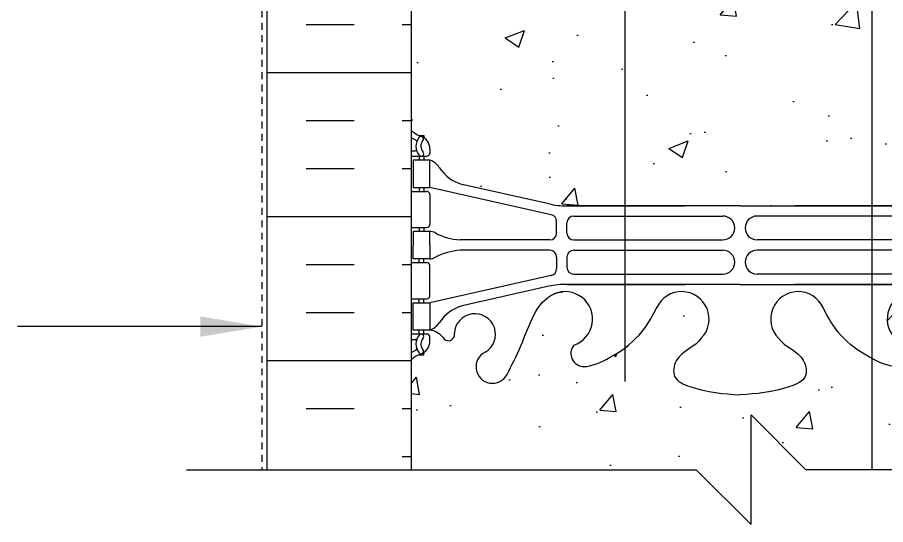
# Model space of a CAD drawing. Header units: inches. Extents: x 170.2 to 228.3, y 104.8 to 175.9.
# Drawn here: x 183.98 to 199.82, y 128.9 to 138.15 of the extents above; entities that cross this region are included whole.
import ezdxf

# ---------------------------------------------------------------- set-up
doc = ezdxf.new("R2010")
doc.units = ezdxf.units.IN
doc.header["$LTSCALE"] = 0.5
doc.header["$MEASUREMENT"] = 0
doc.linetypes.add('DASHED2', pattern=[0.375, 0.25, -0.125])
for name, color, linetype in [('HATCH', 12, 'Continuous'), ('line25', 2, 'Continuous'), ('LINE3', 3, 'Continuous'), ('LINE50', 5, 'Continuous'), ('LINE9', 9, 'Continuous'), ('TEXT', 4, 'Continuous'), ('Web_Edge', 9, 'Continuous')]:
    doc.layers.add(name, color=color, linetype=linetype)
doc.styles.add('DIM', font='romans.shx', dxfattribs={"width": 0.7})
doc.dimstyles.new('ext_12', dxfattribs={"dimscale": 12, "dimtxt": 0.075, "dimasz": 0.09375, "dimexe": 0.09375, "dimexo": 0.0625, "dimgap": 0.0625, "dimtad": 1, "dimdec": 1, "dimzin": 2, "dimdsep": 46, "dimlunit": 4, "dimtxsty": 'DIM', "dimcen": 0.09, "dimdle": 0.09375, "dimclrt": 4, "dimadec": 0, "dimazin": 0, "dimtfac": 1, "dimtdec": 1, "dimtmove": 2, "dimatfit": 3, "dimfxl": 1, "dimfrac": 2, "dimtolj": 1, "dimtzin": 0, "dimarcsym": 0})
pattern_1 = [(49.99999999999999, (0, 0), (3.586300913003767, -0.3137606749129755), [0.375, -4.125]), (355, (0, 0), (-0.693756668065, 3.760960668500059), [0.3, -3.3]), (100.45144446, (0.298858405, -0.02614672), (2.89254423363556, 3.447199954843147), [0.3187009599999999, -3.505710559999999]), (46.18420000000001, (0, 1), (5.336206653357862, -0.8275964039653827), [0.5625, -6.1875]), (96.63563549, (0.444683725, 0.931033465), (4.673309728371142, 4.870593003872752), [0.47805171, -5.258568799999999]), (351.1841639899999, (0, 1), (4.673309725273866, 4.870593001349951), [0.45, -4.950000005]), (21, (0.5, 0.75), (2.984535260592308, -2.013094453326694), [0.375, -4.125]), (326.0000000000001, (0.5, 0.75), (1.216576659607909, 3.625750225234265), [0.3, -3.3]), (71.45144474, (0.74871127, 0.58224213), (4.201111883649856, 1.612655764031769), [0.31870095, -3.50571056]), (37.50000000000001, (0, 0), (0.06079927658645334, 1.664469269156557), [0, -3.26, 0, -3.35, 0, -3.3125]), (7.499999999999999, (0, 0), (1.315347687210743, 1.972058559411801), [0, -1.91, 0, -3.185, 0, -1.2625]), (327.5, (-1.115, 0), (2.669112180862045, -0.1127743586718988), [0, -1.25, 0, -3.9, 0, -5.175]), (317.5, (-1.615, 0), (2.915930846711931, 0.5005249116615886), [0, -1.625, 0, -2.59, 0, -3.675])]

# ---------------------------------------------------------------- blocks, each defined once
blk = doc.blocks.new('12-inch Hinge Pin Web')
at = {"layer": 'Web_Edge'}
for p, q in [((349.9694361821341, 208.9047742331155), (350.0594361821347, 208.9047742331224)), ((350.0594361821347, 208.9047742331224), (350.0594361821374, 208.8630481731983)), ((361.6774301884137, 208.9047742331155), (361.5874301884131, 208.9047742331224)), ((361.5874301884131, 208.9047742331224), (361.5874301884103, 208.8630481731983)), ((349.8234331852743, 208.6259250214153), (349.9013117185429, 208.6259250214154)), ((350.1694361821535, 208.6559250214344), (350.1694361821571, 208.5884250214182)), ((361.4774301883943, 208.6559250214344), (361.4774301883907, 208.5884250214182)), ((361.8234331852735, 208.6259250214153), (361.7455546520048, 208.6259250214154)), ((349.8234331852743, 208.5259250214154), (350.1069361821571, 208.5259250214153)), ((349.9694361821341, 208.5259250214153), (349.9694361821341, 208.4559250214153)), ((350.0594361821592, 208.5259250214153), (350.0594361821638, 208.4559250214153)), ((361.8234331852735, 208.5259250214154), (361.5399301883907, 208.5259250214153)), ((361.5874301883885, 208.5259250214153), (361.587430188384, 208.4559250214153)), ((361.6774301884137, 208.5259250214153), (361.6774301884137, 208.4559250214153)), ((352.338645858011, 207.6575757747597), (350.7578502820244, 208.0105349874595)), ((359.3082205125368, 207.6575757747597), (360.8890160885232, 208.0105349874595)), ((349.8234331852743, 207.8859250214153), (350.1069361821571, 207.8859250214154)), ((349.9694361821341, 207.9559250214153), (349.9694361821341, 207.8859250214154)), ((350.0594361821974, 207.9559250214153), (350.059436182202, 207.8859250214154)), ((352.3819994735797, 207.4592951719615), (350.1644361821493, 207.9559250214153)), ((350.1694361821571, 207.8234250214154), (350.1694361821571, 207.2884250214154)), ((359.264866896968, 207.4592951719615), (361.4824301883985, 207.9559250214153)), ((361.4774301883907, 207.8234250214154), (361.4774301883907, 207.2884250214154)), ((361.8234331852735, 207.8859250214153), (361.5399301883907, 207.8859250214154)), ((361.5874301883503, 207.9559250214153), (361.5874301883458, 207.8859250214154)), ((361.6774301884137, 207.9559250214153), (361.6774301884137, 207.8859250214154)), ((352.6655163166163, 207.621527858433), (354.8234372991567, 207.6215278584329)), ((355.8234331852739, 207.6215278584329), (352.6655163166163, 207.6215278584328)), ((355.8234331852739, 207.6215278584329), (358.9813500539315, 207.6215278584328)), ((358.9813500539315, 207.621527858433), (356.823429071391, 207.6215278584329)), ((352.479682025825, 207.1250288084329), (352.4796820258254, 207.3373166613615)), ((352.7921819358246, 207.4348943433814), (355.5114630133079, 207.4348943433815)), ((358.8546844347232, 207.4348943433814), (356.1354033572399, 207.4348943433815)), ((359.1671843447228, 207.1250288084329), (359.1671843447223, 207.3373166613615)), ((349.8234331852743, 207.2259250214153), (350.1069361821571, 207.2259250214154)), ((349.9694361821337, 207.2259250214155), (349.9694361821337, 207.1559250214155)), ((350.0594361822447, 207.2259250214154), (350.0594361822493, 207.1559250214155)), ((352.6671819358237, 207.1258960433812), (352.6671819358246, 207.3098943433814)), ((358.979684434724, 207.1258960433812), (358.9796844347231, 207.3098943433814)), ((361.8234331852735, 207.2259250214153), (361.5399301883907, 207.2259250214154)), ((361.587430188303, 207.2259250214154), (361.5874301882985, 207.1559250214155)), ((361.6774301884141, 207.2259250214155), (361.6774301884141, 207.1559250214155)), ((352.354682025825, 207.0000288084329), (350.717160282026, 207.0000288084329)), ((352.7921819358237, 207.0008960433815), (355.5114630133079, 207.0008960433816)), ((358.854684434724, 207.0008960433815), (356.1354033572399, 207.0008960433816)), ((359.2921843447227, 207.0000288084329), (360.9297060885217, 207.0000288084329)), ((352.354682025825, 206.8118212343981), (350.717160282026, 206.8118212343981)), ((352.7921819358237, 206.8109539994495), (355.5114630133079, 206.8109539994494)), ((358.854684434724, 206.8109539994495), (356.1354033572399, 206.8109539994494)), ((359.2921843447227, 206.8118212343981), (360.9297060885217, 206.8118212343981)), ((349.8234331852743, 206.5859250214156), (350.1069361821571, 206.5859250214155)), ((349.9694361821337, 206.5859250214154), (349.9694361821337, 206.6559250214155)), ((350.0594361822447, 206.5859250214155), (350.0594361822493, 206.6559250214155)), ((352.479682025825, 206.6868212343981), (352.4796820258254, 206.4745333814694)), ((352.6671819358237, 206.6859539994497), (352.6671819358246, 206.5019556994496)), ((358.979684434724, 206.6859539994497), (358.9796844347231, 206.5019556994496)), ((359.1671843447228, 206.6868212343981), (359.1671843447223, 206.4745333814694)), ((361.8234331852735, 206.5859250214156), (361.5399301883907, 206.5859250214155)), ((361.587430188303, 206.5859250214155), (361.5874301882985, 206.6559250214155)), ((361.6774301884141, 206.5859250214154), (361.6774301884141, 206.6559250214155)), ((350.1694361821571, 205.9884250214155), (350.1694361821571, 206.5234250214155)), ((361.4774301883907, 205.9884250214155), (361.4774301883907, 206.5234250214155)), ((352.3819994735797, 206.3525548708694), (350.1644361821493, 205.8559250214156)), ((352.7921819358246, 206.3769556994495), (355.5114630133079, 206.3769556994494)), ((358.8546844347232, 206.3769556994495), (356.1354033572399, 206.3769556994494)), ((359.264866896968, 206.3525548708694), (361.4824301883985, 205.8559250214156)), ((352.338645858011, 206.1542742680712), (350.7578502820244, 205.8013150553714)), ((352.6655163166163, 206.190322184398), (354.8234372991567, 206.190322184398)), ((355.8234331852739, 206.190322184398), (352.6655163166163, 206.1903221843981)), ((355.8234331852739, 206.190322184398), (358.9813500539315, 206.1903221843981)), ((358.9813500539315, 206.190322184398), (356.823429071391, 206.190322184398)), ((359.3082205125368, 206.1542742680712), (360.8890160885232, 205.8013150553714)), ((349.8234331852743, 205.9259250214156), (350.1069361821571, 205.9259250214155)), ((349.9694361821341, 205.8559250214156), (349.9694361821341, 205.9259250214156)), ((350.0594361821974, 205.8559250214156), (350.059436182202, 205.9259250214155)), ((361.8234331852735, 205.9259250214156), (361.5399301883907, 205.9259250214155)), ((361.5874301883503, 205.8559250214156), (361.5874301883458, 205.9259250214155)), ((361.6774301884137, 205.8559250214156), (361.6774301884137, 205.9259250214156)), ((349.8234331852743, 205.2859250214156), (350.1069361821571, 205.2859250214156)), ((349.9694361821341, 205.2859250214157), (349.9694361821341, 205.3559250214156)), ((350.0594361821592, 205.2859250214157), (350.0594361821638, 205.3559250214156)), ((361.8234331852735, 205.2859250214156), (361.5399301883907, 205.2859250214156)), ((361.5874301883885, 205.2859250214157), (361.587430188384, 205.3559250214156)), ((361.6774301884137, 205.2859250214157), (361.6774301884137, 205.3559250214156)), ((349.8234331852743, 205.1859250214157), (349.9013117185429, 205.1859250214156)), ((350.1694361821535, 205.1559250213966), (350.1694361821571, 205.2234250214128)), ((361.4774301883943, 205.1559250213966), (361.4774301883907, 205.2234250214128)), ((361.8234331852735, 205.1859250214157), (361.7455546520048, 205.1859250214156)), ((349.9694361821341, 204.9070758097155), (350.0594361821347, 204.9070758097086)), ((350.0594361821347, 204.9070758097086), (350.0594361821374, 204.9488018696327)), ((361.5874301884131, 204.9070758097086), (361.5874301884103, 204.9488018696327)), ((361.6774301884137, 204.9070758097155), (361.5874301884131, 204.9070758097086)), ((349.9694361821341, 199.0970960414253), (350.0594361821347, 199.0970960414322)), ((350.0594361821347, 199.0970960414322), (350.0594361821374, 199.0553699815081)), ((361.6774301884137, 199.0970960414253), (361.5874301884131, 199.0970960414322)), ((361.5874301884131, 199.0970960414322), (361.5874301884103, 199.0553699815081)), ((349.8234331852743, 198.8182468297251), (349.9013117185429, 198.8182468297252)), ((350.1694361821535, 198.8482468297442), (350.1694361821571, 198.780746829728)), ((361.4774301883943, 198.8482468297442), (361.4774301883907, 198.780746829728)), ((361.8234331852735, 198.8182468297251), (361.7455546520048, 198.8182468297252)), ((349.8234331852743, 198.7182468297252), (350.1069361821571, 198.7182468297251)), ((349.9694361821341, 198.7182468297251), (349.9694361821341, 198.6482468297252)), ((350.0594361821592, 198.7182468297251), (350.0594361821638, 198.6482468297252)), ((361.8234331852735, 198.7182468297252), (361.5399301883907, 198.7182468297251)), ((361.5874301883885, 198.7182468297251), (361.587430188384, 198.6482468297252)), ((361.6774301884137, 198.7182468297251), (361.6774301884137, 198.6482468297252)), ((349.9694361821341, 198.1482468297251), (349.9694361821341, 198.0782468297252)), ((350.0594361821974, 198.1482468297251), (350.059436182202, 198.0782468297253)), ((352.3819994735797, 197.6516169802713), (350.1644361821493, 198.1482468297251)), ((352.338645858011, 197.8498975830695), (350.7578502820244, 198.2028567957694)), ((359.264866896968, 197.6516169802713), (361.4824301883985, 198.1482468297251)), ((359.3082205125368, 197.8498975830695), (360.8890160885232, 198.2028567957694)), ((361.5874301883503, 198.1482468297251), (361.5874301883458, 198.0782468297253)), ((361.6774301884137, 198.1482468297251), (361.6774301884137, 198.0782468297252)), ((349.8234331852743, 198.0782468297251), (350.1069361821571, 198.0782468297253)), ((350.1694361821571, 198.0157468297253), (350.1694361821571, 197.4807468297252)), ((361.4774301883907, 198.0157468297253), (361.4774301883907, 197.4807468297252)), ((361.8234331852735, 198.0782468297251), (361.5399301883907, 198.0782468297253)), ((352.6655163166163, 197.8138496667428), (354.8234372991567, 197.8138496667428)), ((355.8234331852739, 197.8138496667428), (352.6655163166163, 197.8138496667426)), ((355.8234331852739, 197.8138496667428), (358.9813500539315, 197.8138496667426)), ((358.9813500539315, 197.8138496667428), (356.823429071391, 197.8138496667428)), ((352.479682025825, 197.3173506167427), (352.4796820258254, 197.5296384696714)), ((352.7921819358246, 197.6272161516912), (355.5114630133079, 197.6272161516913)), ((358.8546844347232, 197.6272161516912), (356.1354033572399, 197.6272161516913)), ((359.1671843447228, 197.3173506167427), (359.1671843447223, 197.5296384696714)), ((349.8234331852743, 197.4182468297252), (350.1069361821571, 197.4182468297252)), ((349.9694361821337, 197.4182468297253), (349.9694361821337, 197.3482468297253)), ((350.0594361822447, 197.4182468297252), (350.0594361822493, 197.3482468297253)), ((352.6671819358237, 197.3182178516911), (352.6671819358246, 197.5022161516912)), ((358.979684434724, 197.3182178516911), (358.9796844347231, 197.5022161516912)), ((361.8234331852735, 197.4182468297252), (361.5399301883907, 197.4182468297252)), ((361.587430188303, 197.4182468297252), (361.5874301882985, 197.3482468297253)), ((361.6774301884141, 197.4182468297253), (361.6774301884141, 197.3482468297253)), ((352.354682025825, 197.1923506167427), (350.717160282026, 197.1923506167427)), ((352.7921819358237, 197.1932178516913), (355.5114630133079, 197.1932178516914)), ((358.854684434724, 197.1932178516913), (356.1354033572399, 197.1932178516914)), ((359.2921843447227, 197.1923506167427), (360.9297060885217, 197.1923506167427)), ((352.354682025825, 197.0041430427079), (350.717160282026, 197.0041430427079)), ((352.479682025825, 196.8791430427079), (352.4796820258254, 196.6668551897792)), ((352.6671819358237, 196.8782758077595), (352.6671819358246, 196.6942775077594)), ((352.7921819358237, 197.0032758077593), (355.5114630133079, 197.0032758077592)), ((358.854684434724, 197.0032758077593), (356.1354033572399, 197.0032758077592)), ((358.979684434724, 196.8782758077595), (358.9796844347231, 196.6942775077594)), ((359.1671843447228, 196.8791430427079), (359.1671843447223, 196.6668551897792)), ((359.2921843447227, 197.0041430427079), (360.9297060885217, 197.0041430427079)), ((349.8234331852743, 196.7782468297254), (350.1069361821571, 196.7782468297254)), ((349.9694361821337, 196.7782468297253), (349.9694361821337, 196.8482468297253)), ((350.0594361822447, 196.7782468297254), (350.0594361822493, 196.8482468297253)), ((361.8234331852735, 196.7782468297254), (361.5399301883907, 196.7782468297254)), ((361.587430188303, 196.7782468297254), (361.5874301882985, 196.8482468297253)), ((361.6774301884141, 196.7782468297253), (361.6774301884141, 196.8482468297253)), ((350.1694361821571, 196.1807468297253), (350.1694361821571, 196.7157468297254)), ((352.7921819358246, 196.5692775077594), (355.5114630133079, 196.5692775077592)), ((358.8546844347232, 196.5692775077594), (356.1354033572399, 196.5692775077592)), ((361.4774301883907, 196.1807468297253), (361.4774301883907, 196.7157468297254)), ((352.3819994735797, 196.5448766791793), (350.1644361821493, 196.0482468297255)), ((359.264866896968, 196.5448766791793), (361.4824301883985, 196.0482468297255)), ((352.338645858011, 196.3465960763811), (350.7578502820244, 195.9936368636812)), ((352.6655163166163, 196.3826439927078), (354.8234372991567, 196.3826439927078)), ((355.8234331852739, 196.3826439927079), (352.6655163166163, 196.3826439927079)), ((355.8234331852739, 196.3826439927079), (358.9813500539315, 196.3826439927079)), ((358.9813500539315, 196.3826439927078), (356.823429071391, 196.3826439927078)), ((359.3082205125368, 196.3465960763811), (360.8890160885232, 195.9936368636812)), ((349.8234331852743, 196.1182468297255), (350.1069361821571, 196.1182468297253)), ((349.9694361821341, 196.0482468297255), (349.9694361821341, 196.1182468297254)), ((350.0594361821974, 196.0482468297255), (350.059436182202, 196.1182468297253)), ((361.8234331852735, 196.1182468297255), (361.5399301883907, 196.1182468297253)), ((361.5874301883503, 196.0482468297255), (361.5874301883458, 196.1182468297253)), ((361.6774301884137, 196.0482468297255), (361.6774301884137, 196.1182468297254)), ((349.8234331852743, 195.4782468297254), (350.1069361821571, 195.4782468297255)), ((349.9694361821341, 195.4782468297255), (349.9694361821341, 195.5482468297255)), ((350.0594361821592, 195.4782468297255), (350.0594361821638, 195.5482468297255)), ((361.8234331852735, 195.4782468297254), (361.5399301883907, 195.4782468297255)), ((361.5874301883885, 195.4782468297255), (361.587430188384, 195.5482468297255)), ((361.6774301884137, 195.4782468297255), (361.6774301884137, 195.5482468297255)), ((349.8234331852743, 195.3782468297255), (349.9013117185429, 195.3782468297254)), ((350.1694361821535, 195.3482468297064), (350.1694361821571, 195.4157468297226)), ((361.4774301883943, 195.3482468297064), (361.4774301883907, 195.4157468297226)), ((361.8234331852735, 195.3782468297255), (361.7455546520048, 195.3782468297254)), ((350.0594361821347, 195.0993976180184), (350.0594361821374, 195.1411236779425)), ((361.5874301884131, 195.0993976180184), (361.5874301884103, 195.1411236779425)), ((349.9694361821341, 195.0993976180253), (350.0594361821347, 195.0993976180184)), ((361.6774301884137, 195.0993976180253), (361.5874301884131, 195.0993976180184))]:
    blk.add_line(p, q, dxfattribs=at)
for points in [[(349.8644361821491, 207.9559250214153), (350.1644361821493, 207.9559250214153), (350.1644361821493, 208.4559250214153), (349.8644361821491, 208.4559250214153)], [(361.7824301883987, 207.9559250214153), (361.4824301883985, 207.9559250214153), (361.4824301883985, 208.4559250214153), (361.7824301883987, 208.4559250214153)], [(349.8644361821491, 205.8559250214156), (350.1644361821493, 205.8559250214156), (350.1644361821493, 205.3559250214156), (349.8644361821491, 205.3559250214156)], [(361.7824301883987, 205.8559250214156), (361.4824301883985, 205.8559250214156), (361.4824301883985, 205.3559250214156), (361.7824301883987, 205.3559250214156)], [(349.8644361821491, 198.1482468297251), (350.1644361821493, 198.1482468297251), (350.1644361821493, 198.6482468297252), (349.8644361821491, 198.6482468297252)], [(361.7824301883987, 198.1482468297251), (361.4824301883985, 198.1482468297251), (361.4824301883985, 198.6482468297252), (361.7824301883987, 198.6482468297252)], [(349.8644361821491, 196.0482468297255), (350.1644361821493, 196.0482468297255), (350.1644361821493, 195.5482468297255), (349.8644361821491, 195.5482468297255)], [(361.7824301883987, 196.0482468297255), (361.4824301883985, 196.0482468297255), (361.4824301883985, 195.5482468297255), (361.7824301883987, 195.5482468297255)]]:
    blk.add_lwpolyline(points, close=True, dxfattribs=at)
for points in [[(350.1644361822343, 206.9059250214155), (350.1644361822343, 207.1559250214155), (349.8644361822341, 207.1559250214155), (349.8644361822341, 206.9059250214155)], [(361.4824301883134, 206.9059250214155), (361.4824301883134, 207.1559250214155), (361.7824301883136, 207.1559250214155), (361.7824301883136, 206.9059250214155)], [(350.1644361822343, 206.9059250214155), (350.1644361822343, 206.6559250214155), (349.8644361822341, 206.6559250214155), (349.8644361822341, 206.9059250214155)], [(361.4824301883134, 206.9059250214155), (361.4824301883134, 206.6559250214155), (361.7824301883136, 206.6559250214155), (361.7824301883136, 206.9059250214155)], [(350.1644361822343, 197.0982468297253), (350.1644361822343, 197.3482468297253), (349.8644361822341, 197.3482468297253), (349.8644361822341, 197.0982468297253)], [(361.4824301883134, 197.0982468297253), (361.4824301883134, 197.3482468297253), (361.7824301883136, 197.3482468297253), (361.7824301883136, 197.0982468297253)], [(350.1644361822343, 197.0982468297253), (350.1644361822343, 196.8482468297253), (349.8644361822341, 196.8482468297253), (349.8644361822341, 197.0982468297253)], [(361.4824301883134, 197.0982468297253), (361.4824301883134, 196.8482468297253), (361.7824301883136, 196.8482468297253), (361.7824301883136, 197.0982468297253)]]:
    blk.add_lwpolyline(points, dxfattribs=at)
for centre, radius, start, end in [((351.3094400525123, 209.1260630953563), 0.2998437988832181, 27.59696858362342, 243.9425150273493), ((360.3374263180354, 209.1260630953563), 0.2998437988832181, 296.0574849726507, 152.4030314163766), ((352.9822662834, 208.8790913574379), 0.2420270174843613, 89.9999999896431, 218.2327083470572), ((358.6646000871478, 208.8790913574379), 0.2420270174843613, 321.7672916529428, 90.00000001035363), ((350.1694361821635, 209.3630318025983), 0.5000000000000028, 226.2108888296283, 250.5287793647056), ((361.4774301883843, 209.3630318025983), 0.5000000000000028, 289.4712206352943, 313.7891111703717), ((350.1694361821635, 209.3630318025983), 0.6000000000000033, 234.7832160478503, 245.0747707145221), ((350.1631435906085, 208.7104844277484), 0.2500000000000014, 140.1145119962633, 222.460867842786), ((349.9073539716043, 208.8000141938874), 0.02103171283708733, 343.4640040446198, 63.99572765968883), ((350.0053772195535, 208.8413811210873), 0.04500919725254076, 321.448000645991, 139.1878992020194), ((349.9194361821534, 208.6559250214153), 0.2500000000000014, 4.354459247735523e-09, 70.52877936470564), ((350.1631435906085, 208.7104844277484), 0.1600000000000009, 140.0000771989553, 222.4608678427525), ((350.9894765010408, 208.5323721380936), 0.375, 182.9237073151141, 59.86752902129767), ((360.6573898695069, 208.5323721380936), 0.375, 120.1324709787023, 357.0762926848859), ((361.7274301883943, 208.6559250214153), 0.2500000000000014, 109.4712206352944, 179.9999999956455), ((361.6414891509942, 208.8413811210873), 0.04500919725254076, 40.81210079798057, 218.5519993540077), ((361.4837227799392, 208.7104844277484), 0.1600000000000009, 317.5391321572474, 39.99992280104471), ((361.4837227799392, 208.7104844277484), 0.2500000000000014, 317.539132157214, 39.88548800373672), ((361.7395123989434, 208.8000141938874), 0.02103171283708733, 116.0042723403112, 196.5359959553802), ((361.4774301883843, 209.3630318025983), 0.6000000000000033, 294.9252292854779, 305.2167839521497), ((349.9015157143664, 208.6455074806217), 0.01958352171754361, 269.4031558122793, 15.49009993731419), ((350.0119071811375, 208.5720916950984), 0.04500000000006074, 222.4608678430222, 42.46086784271794), ((350.5041269260615, 208.5371772498061), 0.1133920476497537, 347.8155723050995, 154.0569440551665), ((352.6359331852739, 208.2543425066669), 0.5, 246.2138665123311, 71.79366548998959), ((354.7609331852739, 208.2543425066669), 0.5, 204.8189889385629, 44.1875067117519), ((356.8859331852739, 208.2543425066669), 0.5, 135.8124932882481, 335.1810110614371), ((359.0109331852739, 208.2543425066669), 0.5, 108.2063345100104, 293.7861334876688), ((361.1427394444863, 208.5371772498061), 0.1133920476497537, 25.94305594483352, 192.1844276949005), ((361.6349591894103, 208.5720916950984), 0.04500000000006074, 137.5391321572821, 317.5391321569778), ((361.7453506561813, 208.6455074806217), 0.01958352171754361, 164.5099000626858, 270.5968441877207), ((350.1069361821571, 208.5884250214153), 0.06250000000000035, 270, 2.600625063064185e-09), ((350.1269005000798, 208.8054763707479), 0.3515609097277899, 276.1290753697008, 321.5331406383227), ((350.0420275309913, 208.113321158895), 0.3638149041640676, 34.97751374817803, 70.33874127344988), ((361.5199658704679, 208.8054763707479), 0.3515609097277899, 218.4668593616773, 263.8709246302991), ((361.6048388395564, 208.113321158895), 0.3638149041640676, 109.6612587265501, 145.022486251822), ((361.5399301883907, 208.5884250214153), 0.06250000000000035, 179.9999999973994, 270), ((350.9651464263094, 208.7245512102296), 0.7434990637615112, 212.7919165278134, 253.8107114575008), ((360.6817199442382, 208.7245512102296), 0.7434990637615112, 286.1892885424992, 327.2080834721866), ((350.1069361821571, 207.8234250214154), 0.06250000000000035, 0, 90.00000000003257), ((361.5399301883907, 207.8234250214154), 0.06250000000000035, 89.99999999996743, 180), ((352.6655163166163, 209.121527858433), 1.500000000000008, 257.4134795292165, 270), ((358.9813500539315, 209.121527858433), 1.500000000000008, 270, 282.5865204707835), ((352.3546820258255, 207.3373166613615), 0.1250000000000007, 0, 77.37672990339644), ((352.7921819358246, 207.3098943433814), 0.1250000000000007, 90, 180), ((355.5114630133079, 207.2178951933815), 0.2169991499999651, 270, 90), ((356.1354033572399, 207.2178951933815), 0.2169991499999651, 90, 270), ((358.8546844347232, 207.3098943433814), 0.1250000000000007, 0, 90), ((359.2921843447223, 207.3373166613615), 0.1250000000000007, 102.6232700966035, 180), ((350.1069361821571, 207.2884250214154), 0.06250000000000035, 270.0000000000326, 0), ((361.5399301883907, 207.2884250214154), 0.06250000000000035, 180, 269.9999999999674), ((350.1603134271474, 206.937241362026), 0.2187225182587982, 60.49374658855598, 88.9199536550519), ((350.8059111016484, 208.1668798243626), 1.170221347164704, 242.6365481780669, 265.6504512437277), ((352.354682025825, 207.1250288084329), 0.1250000000000007, 270, 0), ((352.7921819358237, 207.1258960433815), 0.1250000000000007, 180.0000000001124, 270), ((358.854684434724, 207.1258960433815), 0.1250000000000007, 270, 359.9999999998876), ((359.2921843447227, 207.1250288084329), 0.1250000000000007, 180, 270), ((360.8409552688993, 208.1668798243626), 1.170221347164704, 274.3495487562723, 297.3634518219331), ((361.4865529434003, 206.937241362026), 0.2187225182587982, 91.0800463449481, 119.506253411444), ((350.8059111016484, 205.6449702184683), 1.170221347164704, 94.34954875627228, 117.3634518219331), ((352.354682025825, 206.6868212343981), 0.1250000000000007, 0, 90), ((352.7921819358237, 206.6859539994495), 0.1250000000000007, 90, 179.9999999998876), ((355.5114630133079, 206.5939548494495), 0.2169991499999651, 270, 90), ((356.1354033572399, 206.5939548494495), 0.2169991499999651, 90, 270), ((358.854684434724, 206.6859539994495), 0.1250000000000007, 1.123626357867431e-10, 90), ((359.2921843447227, 206.6868212343981), 0.1250000000000007, 90, 180), ((360.8409552688993, 205.6449702184683), 1.170221347164704, 62.63654817806689, 85.65045124372773), ((350.1069361821571, 206.5234250214155), 0.06250000000000035, 0, 89.99999999996743), ((350.1603134271474, 206.8746086808049), 0.2187225182587982, 271.0800463449481, 299.506253411444), ((361.4865529434003, 206.8746086808049), 0.2187225182587982, 240.493746588556, 268.9199536550519), ((361.5399301883907, 206.5234250214155), 0.06250000000000035, 90.00000000003257, 180), ((352.3546820258255, 206.4745333814694), 0.1250000000000007, 282.6232700966036, 0), ((352.7921819358246, 206.5019556994496), 0.1250000000000007, 180, 270), ((358.8546844347232, 206.5019556994496), 0.1250000000000007, 270, 0), ((359.2921843447223, 206.4745333814694), 0.1250000000000007, 180, 257.3767299033964), ((352.6655163166163, 204.690322184398), 1.500000000000008, 90, 102.5865204707867), ((358.9813500539315, 204.690322184398), 1.500000000000008, 77.41347952921328, 90), ((350.1069361821571, 205.9884250214155), 0.06250000000000035, 269.9999999999674, 0), ((361.5399301883907, 205.9884250214155), 0.06250000000000035, 180, 270.0000000000326), ((350.9651464263094, 205.0872988326014), 0.7434990637615112, 106.1892885424993, 147.2080834721866), ((360.6817199442382, 205.0872988326014), 0.7434990637615112, 32.79191652781341, 73.81071145750072), ((350.0420275309913, 205.6985288839359), 0.3638149041640676, 289.6612587265435, 325.022486251822), ((361.6048388395564, 205.6985288839359), 0.3638149041640676, 214.977513748178, 250.3387412734565), ((350.0119071811375, 205.2397583477325), 0.04500000000006074, 317.5391321572821, 137.5391321569778), ((350.1069361821571, 205.2234250214156), 0.06250000000000035, 359.9999999973994, 90), ((361.5399301883907, 205.2234250214156), 0.06250000000000035, 90, 180.0000000026006), ((361.6349591894103, 205.2397583477325), 0.04500000000006074, 42.46086784302224, 222.4608678427179), ((349.9015157143664, 205.1663425622093), 0.01958352171754361, 344.5099000626858, 90.59684418772073), ((350.1631435906085, 205.1013656150825), 0.2500000000000014, 137.539132157214, 219.8854880037367), ((349.9194361821534, 205.1559250214156), 0.2500000000000014, 289.4712206352943, 359.9999999956456), ((350.1631435906085, 205.1013656150825), 0.1600000000000009, 137.5391321572475, 219.9999228010447), ((361.7274301883943, 205.1559250214156), 0.2500000000000014, 180.0000000043545, 250.5287793647056), ((361.4837227799392, 205.1013656150825), 0.1600000000000009, 320.0000771989552, 42.46086784275256), ((361.4837227799392, 205.1013656150825), 0.2500000000000014, 320.1145119962633, 42.46086784278597), ((361.7453506561813, 205.1663425622093), 0.01958352171754361, 89.40315581227925, 195.4900999373142), ((350.1694361821635, 204.4488182402326), 0.6000000000000033, 114.9252292854779, 125.2167839521498), ((349.9073539716043, 205.0118358489436), 0.02103171283708733, 296.0042723403112, 16.53599595538017), ((350.0053772195535, 204.9704689217436), 0.04500919725254076, 220.8121007979805, 38.55199935400901), ((361.6414891509942, 204.9704689217436), 0.04500919725254076, 141.448000645991, 319.1878992020194), ((361.7395123989434, 205.0118358489436), 0.02103171283708733, 163.4640040446199, 243.9957276596888), ((361.4774301883843, 204.4488182402326), 0.6000000000000033, 54.78321604785024, 65.07477071452212), ((350.1694361821635, 204.4488182402326), 0.5000000000000028, 109.4712206352944, 133.7891111703717), ((361.4774301883843, 204.4488182402326), 0.5000000000000028, 46.21088882962825, 70.52877936470564), ((350.1694361821635, 199.5553536109081), 0.5000000000000028, 226.2108888296283, 250.5287793647056), ((361.4774301883843, 199.5553536109081), 0.5000000000000028, 289.4712206352943, 313.7891111703717), ((350.1694361821635, 199.5553536109081), 0.6000000000000033, 234.7832160478503, 245.0747707145221), ((350.1631435906085, 198.9028062360583), 0.2500000000000014, 140.1145119962633, 222.4608678427848), ((349.9073539716043, 198.9923360021972), 0.02103171283708733, 343.4640040446183, 63.99572765968883), ((350.0053772195535, 199.0337029293971), 0.04500919725254076, 321.4480006459923, 139.1878992020194), ((349.9194361821534, 198.8482468297251), 0.2500000000000014, 4.354459247735523e-09, 70.52877936470564), ((350.1631435906085, 198.9028062360583), 0.1600000000000009, 140.0000771989565, 222.4608678427525), ((361.7274301883943, 198.8482468297251), 0.2500000000000014, 109.4712206352944, 179.9999999956455), ((361.6414891509942, 199.0337029293971), 0.04500919725254076, 40.81210079798057, 218.5519993540077), ((361.4837227799392, 198.9028062360583), 0.1600000000000009, 317.5391321572474, 39.99992280104347), ((361.4837227799392, 198.9028062360583), 0.2500000000000014, 317.5391321572152, 39.88548800373672), ((361.7395123989434, 198.9923360021972), 0.02103171283708733, 116.0042723403112, 196.5359959553818), ((361.4774301883843, 199.5553536109081), 0.6000000000000033, 294.9252292854779, 305.2167839521497), ((349.9015157143664, 198.8378292889315), 0.01958352171754361, 269.4031558122793, 15.49009993731262), ((350.0119071811375, 198.7644135034083), 0.04500000000006074, 222.4608678430222, 42.46086784271794), ((350.1069361821571, 198.7807468297251), 0.06250000000000035, 270, 2.598996619067276e-09), ((361.5399301883907, 198.7807468297251), 0.06250000000000035, 179.999999997401, 270), ((361.6349591894103, 198.7644135034083), 0.04500000000006074, 137.5391321572821, 317.5391321569778), ((361.7453506561813, 198.8378292889315), 0.01958352171754361, 164.5099000626874, 270.5968441877207), ((350.0420275309913, 198.3056429672049), 0.3638149041640676, 34.97751374817803, 70.33874127345658), ((361.6048388395564, 198.3056429672049), 0.3638149041640676, 109.6612587265434, 145.022486251822), ((350.9651464263094, 198.9168730185394), 0.7434990637615112, 212.7919165278147, 253.8107114575008), ((360.6817199442382, 198.9168730185394), 0.7434990637615112, 286.1892885424992, 327.2080834721852), ((350.1069361821571, 198.0157468297253), 0.06250000000000035, 0, 90.00000000003257), ((361.5399301883907, 198.0157468297253), 0.06250000000000035, 89.99999999996743, 180), ((352.6655163166163, 199.3138496667428), 1.500000000000008, 257.4134795292132, 270), ((358.9813500539315, 199.3138496667428), 1.500000000000008, 270, 282.5865204707868), ((352.3546820258255, 197.5296384696714), 0.1250000000000007, 0, 77.37672990339644), ((352.7921819358246, 197.5022161516912), 0.1250000000000007, 90, 180), ((355.5114630133079, 197.4102170016912), 0.2169991499999651, 270, 90), ((356.1354033572399, 197.4102170016912), 0.2169991499999651, 90, 270), ((358.8546844347232, 197.5022161516912), 0.1250000000000007, 0, 90), ((359.2921843447223, 197.5296384696714), 0.1250000000000007, 102.6232700966035, 180), ((350.1069361821571, 197.4807468297252), 0.06250000000000035, 270.0000000000326, 0), ((361.5399301883907, 197.4807468297252), 0.06250000000000035, 180, 269.9999999999674), ((350.1603134271474, 197.1295631703358), 0.2187225182587982, 60.49374658855881, 88.9199536550519), ((350.8059111016484, 198.3592016326724), 1.170221347164704, 242.6365481780669, 265.6504512437277), ((352.354682025825, 197.3173506167427), 0.1250000000000007, 270, 0), ((352.7921819358237, 197.3182178516913), 0.1250000000000007, 180.0000000001107, 270), ((358.854684434724, 197.3182178516913), 0.1250000000000007, 270, 359.9999999998893), ((359.2921843447227, 197.3173506167427), 0.1250000000000007, 180, 270), ((360.8409552688993, 198.3592016326724), 1.170221347164704, 274.3495487562723, 297.3634518219331), ((361.4865529434003, 197.1295631703358), 0.2187225182587982, 91.0800463449481, 119.5062534114412), ((350.1603134271474, 197.0669304891148), 0.2187225182587982, 271.0800463449481, 299.5062534114412), ((350.8059111016484, 195.8372920267782), 1.170221347164704, 94.34954875627228, 117.3634518219331), ((352.354682025825, 196.8791430427079), 0.1250000000000007, 0, 90), ((352.7921819358237, 196.8782758077593), 0.1250000000000007, 90, 179.9999999998893), ((355.5114630133079, 196.7862766577593), 0.2169991499999651, 270, 90), ((356.1354033572399, 196.7862766577593), 0.2169991499999651, 90, 270), ((358.854684434724, 196.8782758077593), 0.1250000000000007, 1.107341917898338e-10, 90), ((359.2921843447227, 196.8791430427079), 0.1250000000000007, 90, 180), ((360.8409552688993, 195.8372920267782), 1.170221347164704, 62.63654817806689, 85.65045124372773), ((361.4865529434003, 197.0669304891148), 0.2187225182587982, 240.4937465885588, 268.9199536550519), ((350.1069361821571, 196.7157468297254), 0.06250000000000035, 0, 89.99999999996743), ((361.5399301883907, 196.7157468297254), 0.06250000000000035, 90.00000000003257, 180), ((352.3546820258255, 196.6668551897792), 0.1250000000000007, 282.6232700966036, 0), ((352.7921819358246, 196.6942775077594), 0.1250000000000007, 180, 270), ((358.8546844347232, 196.6942775077594), 0.1250000000000007, 270, 0), ((359.2921843447223, 196.6668551897792), 0.1250000000000007, 180, 257.3767299033997), ((352.6655163166163, 194.8826439927078), 1.500000000000008, 90, 102.5865204707836), ((352.6359331852739, 195.7498293444739), 0.5, 288.2063345100104, 113.7861334876688), ((354.7609331852739, 195.7498293444739), 0.5, 315.8124932882446, 155.1810110614371), ((356.8859331852739, 195.7498293444739), 0.5, 24.8189889385629, 224.1875067117553), ((359.0109331852739, 195.7498293444739), 0.5, 66.21386651233118, 251.7936654899896), ((358.9813500539315, 194.8826439927078), 1.500000000000008, 77.41347952921645, 90), ((350.1069361821571, 196.1807468297253), 0.06250000000000035, 269.9999999999674, 0), ((361.5399301883907, 196.1807468297253), 0.06250000000000035, 180, 270.0000000000326), ((350.9651464263094, 195.2796206409112), 0.7434990637615112, 106.1892885424993, 147.2080834721852), ((360.6817199442382, 195.2796206409112), 0.7434990637615112, 32.79191652781478, 73.81071145750072), ((350.9894765010408, 195.4717997130471), 0.375, 300.1324709786987, 177.0762926848875), ((360.6573898695069, 195.4717997130471), 0.375, 2.923707315112467, 239.8675290213013), ((350.0420275309913, 195.8908506922457), 0.3638149041640676, 289.6612587265501, 325.022486251822), ((361.6048388395564, 195.8908506922457), 0.3638149041640676, 214.977513748178, 250.3387412734499), ((350.1631435906085, 195.2936874233924), 0.2500000000000014, 137.5391321572152, 219.8854880037367), ((350.0119071811375, 195.4320801560423), 0.04500000000006074, 317.5391321572821, 137.5391321569778), ((350.1069361821571, 195.4157468297255), 0.06250000000000035, 359.999999997401, 90), ((350.1269005000798, 195.1986954803929), 0.3515609097277899, 38.46685936167605, 83.87092463029914), ((350.5041269260615, 195.4669946013346), 0.1133920476497537, 205.943055944835, 12.18442769490049), ((361.1427394444863, 195.4669946013346), 0.1133920476497537, 167.8155723050995, 334.056944055165), ((361.5199658704679, 195.1986954803929), 0.3515609097277899, 96.12907536970084, 141.5331406383239), ((361.5399301883907, 195.4157468297255), 0.06250000000000035, 90, 180.000000002599), ((361.6349591894103, 195.4320801560423), 0.04500000000006074, 42.46086784302224, 222.4608678427179), ((361.4837227799392, 195.2936874233924), 0.2500000000000014, 320.1145119962633, 42.46086784278477), ((349.9015157143664, 195.3586643705191), 0.01958352171754361, 344.5099000626874, 90.59684418772073), ((349.9194361821534, 195.3482468297255), 0.2500000000000014, 289.4712206352943, 359.9999999956456), ((350.1631435906085, 195.2936874233924), 0.1600000000000009, 137.5391321572475, 219.9999228010435), ((361.7274301883943, 195.3482468297255), 0.2500000000000014, 180.0000000043545, 250.5287793647056), ((361.4837227799392, 195.2936874233924), 0.1600000000000009, 320.0000771989565, 42.46086784275256), ((361.7453506561813, 195.3586643705191), 0.01958352171754361, 89.40315581227925, 195.4900999373126), ((350.1694361821635, 194.6411400485425), 0.6000000000000033, 114.9252292854779, 125.2167839521498), ((349.9073539716043, 195.2041576572534), 0.02103171283708733, 296.0042723403112, 16.53599595538173), ((350.0053772195535, 195.1627907300535), 0.04500919725254076, 220.8121007979805, 38.55199935400774), ((351.3094400525123, 194.8781087557845), 0.2998437988832181, 116.0574849726508, 332.4030314163766), ((352.9822662834, 195.1250804937029), 0.2420270174843613, 141.7672916529428, 270.0000000103536), ((358.6646000871478, 195.1250804937029), 0.2420270174843613, 269.9999999896431, 38.23270834705724), ((360.3374263180354, 194.8781087557845), 0.2998437988832181, 207.5969685836234, 63.94251502734924), ((361.6414891509942, 195.1627907300535), 0.04500919725254076, 141.4480006459923, 319.1878992020194), ((361.7395123989434, 195.2041576572534), 0.02103171283708733, 163.4640040446183, 243.9957276596888), ((361.4774301883843, 194.6411400485425), 0.6000000000000033, 54.78321604785024, 65.07477071452212), ((350.1694361821635, 194.6411400485425), 0.5000000000000028, 109.4712206352944, 133.7891111703717), ((361.4774301883843, 194.6411400485425), 0.5000000000000028, 46.21088882962825, 70.52877936470564)]:
    blk.add_arc(centre, radius, start, end, dxfattribs=at)
for points, knots in [([(355.1194644886588, 208.6028468889824), (355.0118361154582, 208.7658153158516), (354.6518528040046, 208.8564802171368), (354.5751855574188, 209.3520457120835), (355.123344971775, 209.5878984005645), (355.5271385451686, 209.6163782285728), (355.8234331852739, 209.6372760856611)], [0.2294066276059699, 0.2294066276059699, 0.2294066276059699, 0.2294066276059699, 0.8444317149509691, 1.128849112252439, 1.464330773214601, 2.389004302115073, 2.389004302115073, 2.389004302115073, 2.389004302115073]), ([(356.5274018818889, 208.6028468889824), (356.6350302550896, 208.7658153158516), (356.9950135665432, 208.8564802171368), (357.071680813129, 209.3520457120835), (356.5235213987727, 209.5878984005645), (356.1197278253792, 209.6163782285728), (355.8234331852739, 209.6372760856611)], [0.2294066276059699, 0.2294066276059699, 0.2294066276059699, 0.2294066276059699, 0.8444317149509691, 1.128849112252439, 1.464330773214601, 2.389004302115073, 2.389004302115073, 2.389004302115073, 2.389004302115073]), ([(351.5751700497395, 209.2649654794336), (351.6611751070817, 209.0983512943824), (351.9141807874637, 208.6082134286233), (352.12812307807, 207.8588275767364), (352.5381455760955, 207.7644361799148), (352.5948994234324, 207.7560291209454)], [0, 0, 0, 0, 0.5792108788750416, 1.703895643153065, 1.875320924960458, 1.875320924960458, 1.875320924960458, 1.875320924960458]), ([(360.0716963208082, 209.2649654794336), (359.985691263466, 209.0983512943824), (359.732685583084, 208.6082134286233), (359.5187432924778, 207.8588275767364), (359.1087207944523, 207.7644361799148), (359.0519669471153, 207.7560291209454)], [0, 0, 0, 0, 0.5792108788750416, 1.703895643153065, 1.875320924960458, 1.875320924960458, 1.875320924960458, 1.875320924960458]), ([(352.9822662834, 209.1211183749223), (353.1032408448003, 209.1230971619455), (353.9367161204279, 208.7656105804198), (354.1759477539596, 208.3089673060354), (354.316500744401, 208.0255769689142)], [0.038125052948749, 0.038125052948749, 0.038125052948749, 0.038125052948749, 0.3206625196127232, 1.258118572087025, 1.258118572087025, 1.258118572087025, 1.258118572087025]), ([(358.6646000871478, 209.1211183749223), (358.5436255257474, 209.1230971619455), (357.7101502501199, 208.7656105804198), (357.4709186165882, 208.3089673060354), (357.3303656261468, 208.0255769689142)], [0.038125052948749, 0.038125052948749, 0.038125052948749, 0.038125052948749, 0.3206625196127232, 1.258118572087025, 1.258118572087025, 1.258118572087025, 1.258118572087025]), ([(351.5751700497395, 194.7392063717072), (351.6611751070817, 194.9058205567584), (351.9141807874637, 195.3959584225175), (352.12812307807, 196.1453442744044), (352.5381455760955, 196.2397356712259), (352.5948994234324, 196.2481427301954)], [0, 0, 0, 0, 0.5792108788750416, 1.703895643153065, 1.875320924960458, 1.875320924960458, 1.875320924960458, 1.875320924960458]), ([(360.0716963208082, 194.7392063717072), (359.985691263466, 194.9058205567584), (359.732685583084, 195.3959584225175), (359.5187432924778, 196.1453442744044), (359.1087207944523, 196.2397356712259), (359.0519669471153, 196.2481427301954)], [0, 0, 0, 0, 0.5792108788750416, 1.703895643153065, 1.875320924960458, 1.875320924960458, 1.875320924960458, 1.875320924960458]), ([(352.9822662834, 194.8830534762185), (353.1032408448003, 194.8810746891953), (353.9367161204279, 195.238561270721), (354.1759477539596, 195.6952045451054), (354.316500744401, 195.9785948822266)], [0.038125052948749, 0.038125052948749, 0.038125052948749, 0.038125052948749, 0.3206625196127232, 1.258118572087025, 1.258118572087025, 1.258118572087025, 1.258118572087025]), ([(358.6646000871478, 194.8830534762185), (358.5436255257474, 194.8810746891953), (357.7101502501199, 195.238561270721), (357.4709186165882, 195.6952045451054), (357.3303656261468, 195.9785948822266)], [0.038125052948749, 0.038125052948749, 0.038125052948749, 0.038125052948749, 0.3206625196127232, 1.258118572087025, 1.258118572087025, 1.258118572087025, 1.258118572087025]), ([(355.1194644886588, 195.4013249621584), (355.0118361154582, 195.2383565352892), (354.6518528040046, 195.147691634004), (354.5751855574188, 194.6521261390573), (355.123344971775, 194.4162734505763), (355.5271385451686, 194.387793622568), (355.8234331852739, 194.3668957654797)], [0.2294066276059699, 0.2294066276059699, 0.2294066276059699, 0.2294066276059699, 0.8444317149509691, 1.128849112252439, 1.464330773214601, 2.389004302115073, 2.389004302115073, 2.389004302115073, 2.389004302115073]), ([(356.5274018818889, 195.4013249621584), (356.6350302550896, 195.2383565352892), (356.9950135665432, 195.147691634004), (357.071680813129, 194.6521261390573), (356.5235213987727, 194.4162734505763), (356.1197278253792, 194.387793622568), (355.8234331852739, 194.3668957654797)], [0.2294066276059699, 0.2294066276059699, 0.2294066276059699, 0.2294066276059699, 0.8444317149509691, 1.128849112252439, 1.464330773214601, 2.389004302115073, 2.389004302115073, 2.389004302115073, 2.389004302115073])]:
    blk.add_open_spline(points, degree=3, knots=knots, dxfattribs=at)
for points in [[(352.667182025825, 207.1308959133815), (352.6671818458251, 207.3048942033815)], [(358.9796843447227, 207.1308959133815), (358.9796845247227, 207.3048942033815)], [(352.667182025825, 206.6809541294494), (352.6671818458251, 206.5069558394494)], [(358.9796843447227, 206.6809541294494), (358.9796845247227, 206.5069558394494)], [(352.667182025825, 197.3232177216913), (352.6671818458251, 197.4972160116913)], [(358.9796843447227, 197.3232177216913), (358.9796845247227, 197.4972160116913)], [(352.667182025825, 196.8732759377592), (352.6671818458251, 196.6992776477593)], [(358.9796843447227, 196.8732759377592), (358.9796845247227, 196.6992776477593)]]:
    blk.add_open_spline(points, degree=1, dxfattribs=at)

msp = doc.modelspace()

# ---------------------------------------------------------------- hatches: boundary and pattern name
at = {"layer": 'HATCH'}
h = msp.add_hatch(dxfattribs=at)
h.set_pattern_fill('INSUL', color=256, scale=7, style=0)
h.set_pattern_definition([(0, (-2735.001316108651, -267.1087176681195), (0, 2.625), []), (0, (-2735.001316108651, -266.2337176681195), (0, 2.625), [0.875, -0.875]), (0, (-2735.001316108651, -265.3587176681195), (0, 2.625), [0.875, -0.875])])
h.paths.add_polyline_path([(188.5352656028339, 129.9007963945921), (188.9727656028339, 129.9007963945921), (188.9727656028339, 130.4007963945921), (190.4727656028339, 130.4007963945921), (190.4727656028339, 129.9007963945921), (191.1602656028339, 129.9007963945921), (191.1602656028339, 147.9007963945921), (190.4727656028339, 147.9007963945921), (190.4727656028339, 148.4007963945921), (188.9727656028339, 148.4007963945921), (188.9727656028339, 147.9007963945921), (188.5352656028339, 147.9007963945921)])
h = msp.add_hatch(dxfattribs=at)
h.set_pattern_fill('AR-CONC', color=256, scale=0.5)
h.set_pattern_definition(pattern_1)
h.paths.add_polyline_path([(200.6450529300967, 143.0529847370929, 0.05497433642747144), (200.3181824714917, 143.0890326534197), (198.1602614889512, 143.0890326534197), (197.160265602834, 143.0890326534197), (194.0023487341764, 143.0890326534197, 0.05497433642748514), (193.6754782755712, 143.0529847370929), (192.0946826995844, 142.7000255243931, 0.174450118976814), (191.6872496556046, 142.4042184393871, -0.1686720397607319), (191.5012685997085, 142.2546354904373), (191.3962685997239, 142.2546354904373), (191.3962685997193, 142.1846354904373), (191.4437685997172, 142.1846354904373, -0.4142135623886927), (191.5062685997172, 142.122135490434), (191.5062685997136, 142.0546354904241, -0.2490694201800405), (191.3962685996975, 141.8475123386544), (191.3962685996948, 141.8057862787303), (191.3062685996944, 141.8057862787371, 0.0884161506871213), (191.1602656028339, 141.7084745862821), (191.1602656028339, 136.093118202902, 0.08841615068712246), (191.3062685996944, 135.995806510447), (191.3962685996948, 135.9958065104539), (191.3962685996975, 135.9540804505298, -0.2490694201800405), (191.5062685997136, 135.7469572987601), (191.5062685997172, 135.6794572987502, -0.4142135623889407), (191.4437685997172, 135.6169572987468), (191.3962685997193, 135.6169572987468), (191.3962685997239, 135.5469572987469), (191.5012685997085, 135.5469572987469, -0.1686720397606709), (191.6872496556045, 135.3973743497971, 0.1744501189768375), (192.0946826995844, 135.1015672647911), (193.6754782755712, 134.7486080520912, 0.05497433642746941), (194.0023487341763, 134.7125601357645), (196.1602697167168, 134.7125601357644), (197.160265602834, 134.7125601357644), (200.3181824714916, 134.7125601357645, 0.05497433642748686), (200.6450529300967, 134.7486080520912), (202.2258485060835, 135.1015672647911, 0.1744501189772868), (202.6332815500641, 135.3973743497982, -0.1686720397597832), (202.8192626059595, 135.5469572987469), (202.9242626059441, 135.5469572987469), (202.9242626059486, 135.6169572987468), (202.8767626059508, 135.6169572987468, -0.4142135623889323), (202.8142626059508, 135.6794572987502), (202.8142626059544, 135.7469572987603, -0.2490694201797444), (202.9242626059704, 135.9540804505297), (202.9242626059732, 135.9958065104539), (203.0142626059737, 135.995806510447, 0.0884161506870021), (203.1602656028339, 136.0931182029019), (203.1602656028339, 141.7084745862823, 0.08841615068700275), (203.0142626059737, 141.8057862787371), (202.9242626059732, 141.8057862787303), (202.9242626059704, 141.8475123386544, -0.2490694201797325), (202.8142626059544, 142.0546354904239), (202.8142626059508, 142.1221354904339, -0.4142135623889397), (202.8767626059508, 142.1846354904373), (202.9242626059486, 142.1846354904373), (202.9242626059441, 142.2546354904373), (202.8192626059595, 142.2546354904373, -0.1686720397597758), (202.6332815500641, 142.404218439386, 0.1744501189772936), (202.2258485060835, 142.7000255243931)])
h = msp.add_hatch(dxfattribs=at)
h.set_pattern_fill('AR-CONC', color=256, scale=0.5)
h.set_pattern_definition(pattern_1)
edge = h.paths.add_edge_path()
edge.add_line((197.363390602834, 130.9007963945922), (198.363390602834, 129.9007963945922))
edge.add_line((198.363390602834, 129.9007963945922), (203.1602656028339, 129.9007963945922))
edge.add_line((203.1602656028339, 129.9007963945922), (203.1602656028339, 131.9007963945921))
edge.add_arc((202.8142626059444, 131.5398505175642), 0.500000000000002, 46.21088882963746, 66.42182151813935)
edge.add_line((203.0142626059737, 131.998108087047), (202.9242626059732, 131.9981080870401))
edge.add_line((202.9242626059732, 131.9981080870401), (202.9242626059704, 132.0398341469643))
edge.add_arc((203.0642626059544, 132.2469572987472), 0.2500000000000207, 180.0000000030875, 235.9442022618502, ccw=False)
edge.add_line((202.8142626059544, 132.2469572987337), (202.8142626059508, 132.3144572987438))
edge.add_arc((202.8767626059508, 132.3144572987472), 0.06250000000000357, 89.99999999997402, 180.0000000031006, ccw=False)
edge.add_line((202.8767626059508, 132.3769572987472), (202.9242626059486, 132.3769572987471))
edge.add_line((202.9242626059486, 132.3769572987471), (202.9242626059441, 132.4469572987472))
edge.add_line((202.9242626059441, 132.4469572987472), (202.8192626059586, 132.4469572987472))
edge.add_arc((202.856798288028, 132.0974059494146), 0.3515609097278012, 96.12907536970158, 141.5331406383023)
edge.add_arc((202.4795718620464, 132.3657050703564), 0.1133920476497554, 167.8155723052182, 334.0569440552011, ccw=False)
edge.add_arc((201.994222287067, 132.3705101820688), 0.3749999999999988, 2.92370731508867, 239.8675290209661)
edge.add_arc((201.6742587355955, 131.7768192248062), 0.2998437988832193, -152.40303141720347, 63.942515027784225, ccw=False)
edge.add_spline(control_points=[(201.4085287383683, 131.6379168407288), (201.3225236810262, 131.8045310257801), (201.0695180006442, 132.294668891539), (200.8751324253552, 132.9755525051514), (200.5494275275276, 133.106068466291)], knot_values=[0, 0, 0, 0, 0.5792108788750416, 1.703895643152458, 1.703895643152458, 1.703895643152458, 1.703895643153065], degree=3, periodic=0)
edge.add_spline(control_points=[(200.5494275275275, 133.1060684662911), (200.4997833466247, 133.125961805411), (200.4455532120124, 133.1384461402476), (200.3887993646754, 133.146853199217)], knot_values=[1.703895643152458, 1.703895643152458, 1.703895643152458, 1.703895643153065, 1.875320924960458, 1.875320924960458, 1.875320924960458, 1.875320924960458], degree=3, periodic=0)
edge.add_arc((200.347765602834, 132.6485398134956), 0.5000000000000042, 85.29258300209027, 251.7936654899896)
edge.add_arc((200.0014325047079, 132.0237909627245), 0.2420270174843603, -90, 38.232708347058576, ccw=False)
edge.add_spline(control_points=[(200.0014325047079, 131.7817639452402), (199.8804579433075, 131.779785158217), (199.0611386992857, 132.1312000643197), (198.8160488395914, 132.5784320438561), (198.6765848098753, 132.8584162707757)], knot_values=[0.038125052948749, 0.038125052948749, 0.038125052948749, 0.038125052948749, 0.3206625196127232, 1.237397781296024, 1.237397781296024, 1.237397781296024, 1.237397781296024], degree=3, periodic=0)
edge.add_arc((198.222765602834, 132.6485398134956), 0.4999999999999996, 24.81898893864592, 224.1875067117507)
edge.add_spline(control_points=[(197.864234299449, 132.3000354311801), (197.9718626726497, 132.1370670043109), (198.3318459841033, 132.0464021030257), (198.4085132306891, 131.550836608079), (197.8603538163329, 131.3149839195979), (197.4565602429393, 131.2865040915897), (197.160265602834, 131.2656062345014)], knot_values=[0.2294066276059699, 0.2294066276059699, 0.2294066276059699, 0.2294066276059699, 0.8444317149509691, 1.128849112252439, 1.464330773214601, 2.389004302115073, 2.389004302115073, 2.389004302115073, 2.389004302115073], degree=3, periodic=0)
edge.add_spline(control_points=[(197.160265602834, 131.2656062345014), (196.8639709627287, 131.2865040915897), (196.4601773893351, 131.3149839195979), (195.9120179749789, 131.550836608079), (195.9886852215647, 132.0464021030257), (196.3486685330183, 132.1370670043109), (196.4562969062189, 132.3000354311801)], knot_values=[0.2294066276059699, 0.2294066276059699, 0.2294066276059699, 0.2294066276059699, 1.154080156506442, 1.489561817468604, 1.773979214770074, 2.389004302115073, 2.389004302115073, 2.389004302115073, 2.389004302115073], degree=3, periodic=0)
edge.add_arc((196.097765602834, 132.6485398134956), 0.4999999999999995, 315.8124932882492, 515.1810110613977)
edge.add_spline(control_points=[(195.6439463957927, 132.8584162707757), (195.5044823660766, 132.5784320438561), (195.2593925063823, 132.1312000643196), (194.4400732623604, 131.779785158217), (194.3190987009601, 131.7817639452402)], knot_values=[0.03812505294874891, 0.03812505294874891, 0.03812505294874891, 0.03812505294874891, 0.9548603146320483, 1.237397781296023, 1.237397781296023, 1.237397781296023, 1.237397781296023], degree=3, periodic=0)
edge.add_arc((194.3190987009601, 132.0237909627245), 0.2420270174843636, 141.7672916529414, 270, ccw=False)
edge.add_arc((193.972765602834, 132.6485398134956), 0.5000000000000041, 288.2063345100104, 454.7074169979097)
edge.add_spline(control_points=[(193.9317318409925, 133.146853199217), (193.8749779936556, 133.1384461402476), (193.8207478590432, 133.125961805411), (193.7711036781405, 133.1060684662911)], knot_values=[1.703895643152458, 1.703895643152458, 1.703895643152458, 1.703895643152458, 1.875320924959852, 1.875320924960458, 1.875320924960458, 1.875320924960458], degree=3, periodic=0)
edge.add_spline(control_points=[(193.7711036781403, 133.106068466291), (193.4453987803128, 132.9755525051514), (193.2510132050238, 132.294668891539), (192.9980075246418, 131.8045310257801), (192.9120024672997, 131.6379168407288)], knot_values=[0, 6.064038160502605e-13, 6.064038160502605e-13, 6.064038160502605e-13, 1.124684764278023, 1.703895643153065, 1.703895643153065, 1.703895643153065, 1.703895643153065], degree=3, periodic=0)
edge.add_arc((192.6462724700725, 131.7768192248062), 0.2998437988832193, 116.0574849722037, 333.079740326441, ccw=False)
edge.add_arc((192.3263089186009, 132.3705101820688), 0.3749999999999987, 300.1324709790436, 537.0762926849027)
edge.add_arc((191.8409593436216, 132.3657050703564), 0.1133920476497554, -154.05694405518818, 12.184427694826923, ccw=False)
edge.add_arc((191.46373291764, 132.0974059494146), 0.3515609097278014, 38.46685936168756, 83.87092463029843)
edge.add_line((191.5012685997094, 132.4469572987472), (191.3962685997239, 132.4469572987472))
edge.add_line((191.3962685997239, 132.4469572987472), (191.3962685997193, 132.3769572987471))
edge.add_line((191.3962685997193, 132.3769572987471), (191.4437685997172, 132.3769572987472))
edge.add_arc((191.4437685997172, 132.3144572987472), 0.06250000000000357, -3.048512553505134e-09, 90.00000000002609, ccw=False)
edge.add_line((191.5062685997172, 132.3144572987438), (191.5062685997136, 132.2469572987339))
edge.add_arc((191.2562685997136, 132.2469572987471), 0.2500000000000004, 304.05579773812997, 359.99999999696456, ccw=False)
edge.add_line((191.3962685996975, 132.0398341469642), (191.3962685996948, 131.9981080870401))
edge.add_line((191.3962685996948, 131.9981080870401), (191.3062685996944, 131.998108087047))
edge.add_arc((191.5062685997236, 131.5398505175642), 0.500000000000002, 113.5781784818607, 133.7891111703902)
edge.add_line((191.1602656028339, 131.9007963945919), (191.1602656028339, 129.9007963945922))
edge.add_line((191.1602656028339, 129.9007963945922), (196.363390602834, 129.9007963945922))
edge.add_line((196.363390602834, 129.9007963945922), (197.363390602834, 128.9007963945922))
edge.add_line((197.363390602834, 128.9007963945922), (197.363390602834, 130.9007963945922))

# ---------------------------------------------------------------- linework, layer by layer
at = {"layer": 'line25'}
msp.add_line((191.1602656028339, 147.9007963945921), (191.1602656028339, 129.9007963945921), dxfattribs=at)
at = {"layer": 'LINE3'}
for p, q in [((195.0598399304895, 174.6507963945922), (195.0598399304895, 131.5096308841402)), ((199.5692100339055, 152.9450562238362), (199.5692100339055, 129.9007963945922))]:
    msp.add_line(p, q, dxfattribs=at)
at = {"layer": 'LINE50'}
msp.add_line((188.5352656028339, 129.9007963945921), (188.5352656028339, 147.9007963945921), dxfattribs=at)
at = {"layer": 'LINE9', "linetype": 'DASHED2'}
msp.add_line((188.4415156028339, 141.8731792063879), (188.4415156028339, 129.9007963945922), dxfattribs=at)
at = {"layer": 'LINE9'}
for p, q in [((197.363390602834, 128.9007963945922), (197.363390602834, 130.9007963945922)), ((197.363390602834, 130.9007963945922), (198.363390602834, 129.9007963945922)), ((187.0666853894099, 129.9007963945922), (196.363390602834, 129.9007963945922)), ((196.363390602834, 129.9007963945922), (197.363390602834, 128.9007963945922)), ((207.6600958162582, 129.9007963945922), (198.363390602834, 129.9007963945922))]:
    msp.add_line(p, q, dxfattribs=at)

# ---------------------------------------------------------------- block references
at = {"layer": 'Web_Edge'}
msp.add_blockref('12-inch Hinge Pin Web', (-158.6631675824399, -63.10128953097831), dxfattribs=at)

# ---------------------------------------------------------------- leaders
at = {"layer": 'TEXT'}
msp.add_leader([(188.4415156028339, 132.511377969705), (183.9795293345882, 132.511377969705)], dimstyle='ext_12', dxfattribs=at)

doc.saveas('drawing.dxf')
